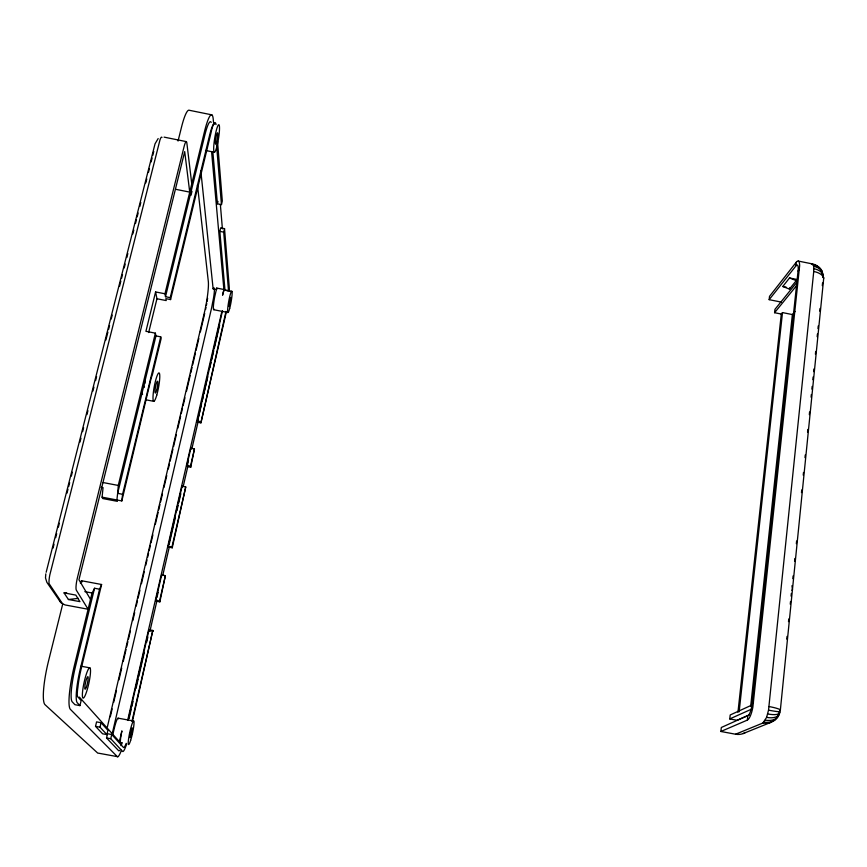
<?xml version="1.0" encoding="UTF-8"?>
<svg xmlns="http://www.w3.org/2000/svg" width="867" height="867" viewBox="0 0 867 867"><rect width="100%" height="100%" fill="white"/><g stroke="black" fill="none" stroke-linecap="round" stroke-linejoin="round"><path stroke-width="1.3" d="M224.954 290.196A10.87 1.268 -79.8 0 0 222.559 295.213L223.881 289.491L216.728 288.072L216.707 289.513L213.13 288.809L200.786 170.615M781.351 302.117L769.159 299.668L796.578 265.096A9.938 2.493 -76.1 0 1 798.117 270.482L752.09 703.928A10.707 3.024 -80.8 0 1 748.579 715.21L721.322 727.489L720.878 731.477L735.563 734.219L762.895 723.024L766.601 717.367L768.53 710.171L813.745 271.469L813.723 266.288L812.444 263.926L798.269 261.065M144.843 383.647L145.255 379.909M786.748 639.109L787.019 636.421M788.504 621.639L788.775 618.951M790.26 604.169L790.531 601.481M791.072 596.106L791.343 593.418M792.828 578.625L793.099 575.937M794.584 561.155L794.855 558.467M796.339 543.685L796.61 540.997M801.476 492.608L801.747 489.92M803.232 475.138L803.503 472.45M804.988 457.657L805.259 454.969M807.556 432.124L807.827 429.436M809.323 414.654L809.583 411.966M811.078 397.173L811.349 394.485M811.88 389.11L812.151 386.422M812.834 379.703L813.105 377.015M813.647 371.64L813.918 368.952M815.403 354.17L815.674 351.482M817.158 336.689L817.429 334.001M817.971 328.626L818.242 325.938M819.727 311.155L819.998 308.468M822.295 285.622L822.566 282.935M779.715 710.561L780.343 710.246L823.596 279.445A15.042 7.5 1.6 0 0 813.745 271.458M720.878 731.477L747.332 720.109L747.788 715.86M795.852 265.79L796.22 262.278L797.282 261.26A13.937 3.49 -76.1 0 1 799.634 265.801L752.859 707.234A15.032 4.248 -80.8 0 1 748.481 719.166L747.332 720.109M750.681 706.345L792.373 314.569L794.996 311.47M796.253 280.637L796.394 279.347L789.523 277.96L782.782 286.468L789.425 289.101L796.253 280.637L789.523 277.96M789.425 289.101L789.566 287.833M737.947 712.306L781.297 314.049L782.5 312.586L792.373 314.569M739.15 711.774L782.5 312.586M769.159 299.668L769.528 296.341L796.22 262.278M749.467 714.863L737.08 720.304L729.754 718.927L730.198 714.972L752.057 704.969M781.297 314.049L774.578 312.705L774.946 309.356L796.86 282.274M101.114 487.276L103.054 487.644L102.089 497.159L121.824 500.92L122.583 494.288L160.731 336.851L155.962 335.919L155.366 333.156L145.916 331.302L155.594 291.941L164.968 293.783L165.499 296.72L170.235 297.652L170.571 299.581L165.857 298.649L166.215 300.578L156.949 298.757L155.594 291.941M779.541 712.121L777.666 717.182L775.152 719.794A16.451 13.677 38.6 0 1 764.076 722.092M144.16 387.527L144.377 386.183M45.799 573.878L45.496 577.921L46.861 582.321L60.267 601.785M128.143 720.477L149.037 629.756L152.809 630.461L132.369 721.669M155.8 600.365L161.652 574.94L165.391 575.645L159.853 601.861L156.103 601.156L155.8 600.365L159.55 601.069L159.853 601.861M168.274 546.21L182.081 486.257L185.744 486.951L172.24 547.814L168.545 547.12L168.274 546.21L171.98 546.904L172.24 547.814M186.871 465.449L190.827 448.25L194.457 448.943L190.729 467.237L187.088 466.533L186.871 465.449L190.512 466.143L190.729 467.237M226.222 312.337A21.783 2.503 -79.8 0 1 225.539 315.469L200.906 422.868L197.308 422.164L221.887 313.377A18.153 2.124 -79.8 0 0 222.483 310.668M129.129 718.375L131.231 709.217M131.838 706.594L133.041 701.37M136.054 688.29L138.167 679.089M138.774 676.455L144.215 652.808M146.642 642.295L147.845 637.039M156.981 597.352L158.152 592.28M169.141 544.519L175.427 517.209M176.922 510.706L178.125 505.504M178.721 502.903L180.813 493.8M187.088 466.533L188.507 460.41M197.308 422.164L201.48 404.022M202.076 401.432L203.268 396.252M203.864 393.661L207.744 376.809M209.836 367.749L211.017 362.579M211.613 360L213.694 350.951M214.29 348.371L219.644 325.114M149.893 631.349L157.068 600.127M162.714 575.623L169.303 546.925M183.24 486.387L188.063 465.373M191.986 448.326L198.023 422.099M131.99 721.16L152.809 630.461M159.55 601.069L165.391 575.645M171.98 546.904L185.744 486.951M190.512 466.143L194.457 448.943M200.906 422.868L225.409 314.06A18.153 2.081 -79.8 0 0 226.005 311.361M127.752 719.978L221.757 311.957M106.912 734.587L107.909 730.285L101.06 722.71L96.573 721.897L95.522 726.362L102.588 733.796L106.912 734.587L100.008 727.185L95.522 726.362M119.668 750.345A24.103 3.002 -77.7 0 1 118.627 750.681L106.533 737.947L107.519 733.742L111.735 734.512L123.461 747.473A20.082 2.449 -77.7 0 0 126.181 743.344M126.701 743.908A24.092 2.937 -77.7 0 1 122.55 751.396L110.748 738.717L111.735 734.512M112.743 734.988L114.271 728.432A12.051 1.561 -77.6 0 1 118.454 718.851M216.728 288.072L215.2 294.617A10.87 1.322 -79.9 0 0 213.401 306.127A10.87 1.322 -79.9 0 0 214.257 309.216M100.008 727.185L101.06 722.71M224.965 289.946L219.828 231.359L220.651 227.858L224.531 228.639L229.256 287.4A21.783 2.503 -79.8 0 1 229.256 291.084M107.4 726.86L204.514 312.022A23.615 3.056 -79.9 0 0 208.329 281.569L197.448 184.899M110.304 716.803L112.157 708.903M113.696 702.303L116.471 690.446M118.942 679.901L121.716 668.034M123.255 661.445L126.04 649.578M126.647 646.945L127.882 641.667M128.5 639.033L130.353 631.122M132.824 620.577L134.667 612.666M136.217 606.076L137.452 600.809M138.07 598.165L139.912 590.264M141.462 583.664L144.236 571.808M145.775 565.208L147.011 559.941M147.628 557.308L148.55 553.352M149.167 550.708L150.403 545.441M151.021 542.807L152.874 534.896M155.334 524.351L158.119 512.484M158.737 509.85L159.962 504.572M160.579 501.939L162.432 494.027M163.971 487.438L166.757 475.571M168.296 468.982L169.531 463.715M170.149 461.071L172.923 449.214M173.541 446.57L176.315 434.714M177.854 428.114L180.629 416.258M181.246 413.613L182.482 408.346M183.1 405.713L184.953 397.801M186.492 391.212L190.198 375.389M190.816 372.756L192.051 367.478M192.658 364.844L195.443 352.977M196.061 350.344L198.836 338.477M200.375 331.888L204.699 313.431M226.276 290.499L228.52 290.868L223.708 232.139L224.531 228.639M217.487 141.115L222.31 201.003L221.453 204.623L217.411 203.81L217.985 201.404M101.591 584.499L99.586 589.192L94.546 588.249L75.396 666.918A30.822 4.985 -77.6 0 0 72.21 701.826L74.941 704.698L79.927 705.619L81.119 700.677L78.138 697.176A15.508 2.46 -77.5 0 1 77.932 687.108A25.674 4.064 -77.6 0 1 81.195 668.717L101.591 584.499L81.498 580.738L80.414 583.263M99.586 589.192L80.523 667.861A30.811 4.877 -77.6 0 0 77.271 702.758L79.927 705.619M170.235 297.652L209.348 136.238A27.777 3.88 -80.8 0 1 216.067 124.577M121.824 500.92L149.644 384.677A14.457 2.233 -79.5 0 1 152.419 374.598L161.11 338.683L160.731 336.851M170.571 299.581L210.789 133.832A13.97 1.951 -80.9 0 1 214.68 124.187M94.546 588.249L94.34 588.693A58.252 9.862 -78.4 0 1 92.065 592.985L74.356 665.628A38.527 6.232 -77.6 0 0 70.39 709.358L117.273 756.588A30.128 3.75 -77.7 0 0 121.434 750.28M102.089 497.159L102.664 498.536L117.424 501.343L116.893 499.977L117.728 492.554A57.114 9.635 -78.5 0 0 118.259 485.444L155.366 333.156M164.968 293.783L204.449 131.751A34.734 4.953 -80.8 0 1 213.282 119.7L213.499 122.345M155.962 335.919L117.641 493.345L122.583 494.288M165.499 296.72L204.785 135.317A27.787 3.967 -80.8 0 1 211.201 122.377M191.011 195.259L191.965 191.336M148.658 332.538L156.949 298.757M178.049 141.039L181.517 127.124A34.767 5.473 -81 0 1 189.32 110.282L211.819 114.845M46.168 572.253L155.052 143.792L158.173 138.547M53.039 548.128L54.036 544.194M55.694 537.659L56.691 533.725M58.36 527.179L59.357 523.256M66.997 493.15L67.994 489.216M68.666 486.604L69.663 482.67M71.322 476.124L72.319 472.201M79.97 442.094L80.967 438.171M82.625 431.625L83.622 427.691M86.949 414.599L87.946 410.676M92.932 391.039L93.929 387.115M95.598 380.57L96.595 376.646M105.904 339.983L107.898 332.137M108.559 329.514L109.556 325.591M111.214 319.045L112.211 315.111M119.527 286.316L120.86 281.081M121.521 278.459L122.518 274.536M124.187 267.99L125.184 264.067M126.842 257.521L127.839 253.587M132.824 233.96L133.821 230.026M135.49 223.48L136.487 219.557M137.149 216.934L138.146 213.011M139.815 206.465L140.812 202.542M145.797 182.904L146.794 178.97M148.452 172.425L149.449 168.501M151.118 161.956L152.115 158.032M152.776 155.41L153.773 151.487M112.081 734.295L211.147 309.866A14.522 1.81 -79.8 0 0 212.534 302.876A10.87 1.344 -79.9 0 0 214.333 288.277M779.78 712.956L778.273 716.283L776.052 718.461A16.462 11.466 28.4 0 1 765.377 720.141M779.997 712.284L777.645 714.245A16.419 4.931 16.2 0 1 767.685 713.964M798.063 271.035L799.385 269.377M774.578 312.705L796.914 285.221M778.848 715.004L776.908 716.565A16.44 8.497 21.4 0 1 766.601 717.367M791.744 590.199L792.481 589.723L791.95 585.713M752.155 703.321L753.477 702.714M729.754 718.927L751.7 709.076M743.117 733.58L770.839 722.374M66.596 592.616L64.06 592.898L68.417 599.498L78.323 598.382M227.013 290.564L228.509 290.64L226.146 290.174M229.712 291.258L232.063 291.605L229.701 291.106M117.847 756.718L98.253 753.141A30.15 4.151 -77.6 0 1 97.613 753L45.041 704.708A38.56 6.893 -77.4 0 1 48.563 660.86L62.727 604.017L49.116 583.719A10.426 2.037 -78 0 1 49.798 575.016L159.983 139.89A9.656 1.669 -81.2 0 1 161.988 137.452M118.075 718.158L133.659 721.019M106.533 737.947L110.748 738.717M80.967 666.192L89.8 667.828A15.498 2.406 -77.6 0 1 86.798 691.053A15.498 2.406 -77.6 0 1 82.755 690.002A15.498 2.406 -77.6 0 1 89.8 667.828M84.836 591.63L92.065 592.985M64.06 592.898L75.819 595.098L79.927 601.644L68.417 599.498M153.123 631.176L149.362 630.472L149.037 629.756M103 482.529L118.259 485.444M146.252 399.86L153.871 401.345M197.112 420.983L200.721 421.676M213.726 309.714L227.945 312.51M219.828 231.359L223.708 232.139M782.782 286.468L786.174 287.15M176.218 189.407L189.732 192.116L184.704 151.617L78.951 579.763L90.504 599.346M164.091 137.127L186.253 141.603M205.49 150.457L214.474 152.267M779.671 711.222L780.159 711.525L778.23 711.666A16.386 1.03 11.7 0 1 768.53 710.171M79.374 697.101L119.408 741.675L121.911 730.881A12.051 1.496 -77.7 0 0 121.304 742.726M131.632 733.374L132.293 734.208M81.498 580.738L82.148 581.855M820.659 270.341L821.797 272.628M142.112 392.816L142.556 394.485M182.081 486.257L182.319 487.297M190.827 448.25L191.043 449.377M823.347 277.494L821.374 270.233A15.032 14.154 -47.6 0 0 812.455 263.926M191.759 183.837L186.849 142.957A10.122 1.582 -80.9 0 0 184.086 146.61L77.51 577.324A10.935 1.929 -78.1 0 0 76.361 590.21L88.098 609.241L65.112 604.949L61.557 603.248A7.879 7.413 -24.3 0 1 59.444 600.029M211.57 151.508L223.881 289.491M212.849 151.736L217.411 203.81M823.509 277.646L821.916 270.742A15.162 13.417 -28.5 0 0 813.235 264.663M216.577 145.255L221.453 204.623M220.391 204.818L222.407 228.877M823.617 277.982L822.263 271.859A15.097 11.943 -13.3 0 0 813.734 266.288M823.65 278.459L822.393 273.495A15.021 9.656 -3.5 0 0 813.896 268.683M213.13 288.809A10.87 1.344 -79.9 0 1 213.759 287.714M207.614 298.248A27.245 3.522 -79.9 0 1 207.115 301.337M206.758 303.407A27.245 3.522 -79.9 0 1 206.379 305.466M205.978 307.514A27.245 3.522 -79.9 0 1 205.566 309.53M122.301 742.64A20.082 2.503 -77.7 0 1 120.957 745.642M778.826 714.245A16.462 14.847 49.4 0 1 762.895 723.024M745.382 732.485A15.487 14.338 54.8 0 1 735.563 734.219M769.051 706.54A16.44 1.983 8.6 0 1 780.343 710.246M757.335 662.399A5.018 1.431 -80.3 0 1 757.303 661.304M811.436 264.11A14.533 14.273 63.3 0 1 813.853 264.836M815.002 265.345A14.533 14.273 63.3 0 1 817.169 266.668M758.853 646.739A5.007 1.42 -80.1 0 1 759.113 644.235M228.953 305.195L229.083 306.279L230.741 297.403L228.953 305.195M229.712 308.316A10.87 1.214 -79.8 0 0 231.922 291.214A10.87 1.214 -79.8 0 0 228.01 305.932A10.87 1.214 -79.8 0 0 229.712 308.316M86.342 687.141A6.459 1.008 -77.6 0 0 88.011 676.759A6.459 1.008 -77.6 0 0 85.074 684.93A6.459 1.008 -77.6 0 0 86.342 687.141M130.95 735.91A5.018 0.596 -77.8 0 0 132.283 727.944A5.018 0.596 -77.8 0 0 130.213 734.479A5.018 0.596 -77.8 0 0 130.95 735.91M216.967 146.209A13.97 1.907 -80.8 0 0 218.917 124.729A13.97 1.907 -80.8 0 0 213.9 144.518A13.97 1.907 -80.8 0 0 216.967 146.209M216.772 141.7A5.82 0.791 -80.8 0 0 217.563 132.781A5.82 0.791 -80.8 0 0 215.482 141.05A5.82 0.791 -80.8 0 0 216.772 141.7M156.764 395.124A14.457 2.189 -79.5 0 0 159.127 372.94A14.457 2.189 -79.5 0 0 153.264 393.315A14.457 2.189 -79.5 0 0 156.764 395.124M156.569 390.443A6.026 0.91 -79.5 0 0 157.534 381.22A6.026 0.91 -79.5 0 0 155.095 389.738A6.026 0.91 -79.5 0 0 156.569 390.443M130.646 740.353A12.051 1.431 -77.8 0 0 133.876 721.192A12.051 1.431 -77.8 0 0 128.901 736.831A12.051 1.431 -77.8 0 0 130.646 740.353"/></g></svg>
